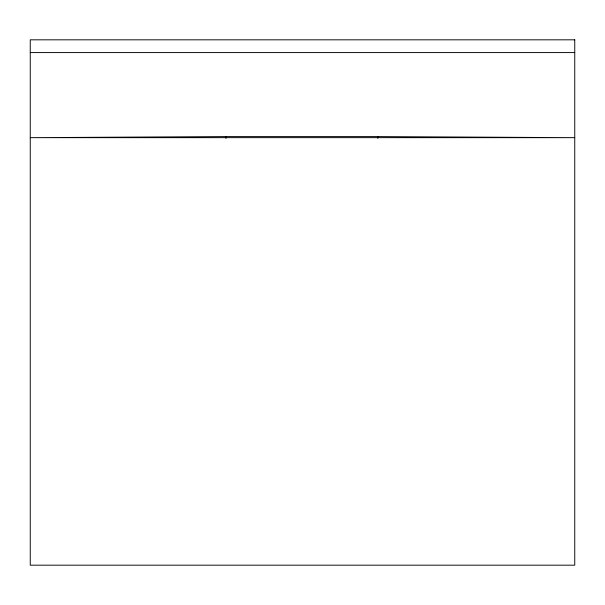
<?xml version="1.0" encoding="UTF-8"?>
<svg xmlns="http://www.w3.org/2000/svg" width="605" height="605" viewBox="0 0 605 605"><rect width="100%" height="100%" fill="white"/><g stroke="black" fill="none" stroke-linecap="round" stroke-linejoin="round"><path stroke-width="0.91" d="M225.93 136.594L30.25 137.66L574.75 137.66L377.845 136.594L225.93 136.594L225.93 138.371M30.25 52.582L574.75 52.582M377.845 136.594L377.845 138.371M574.75 39.824L30.25 39.824L30.25 565.176L574.75 565.176L574.75 39.824"/></g></svg>
